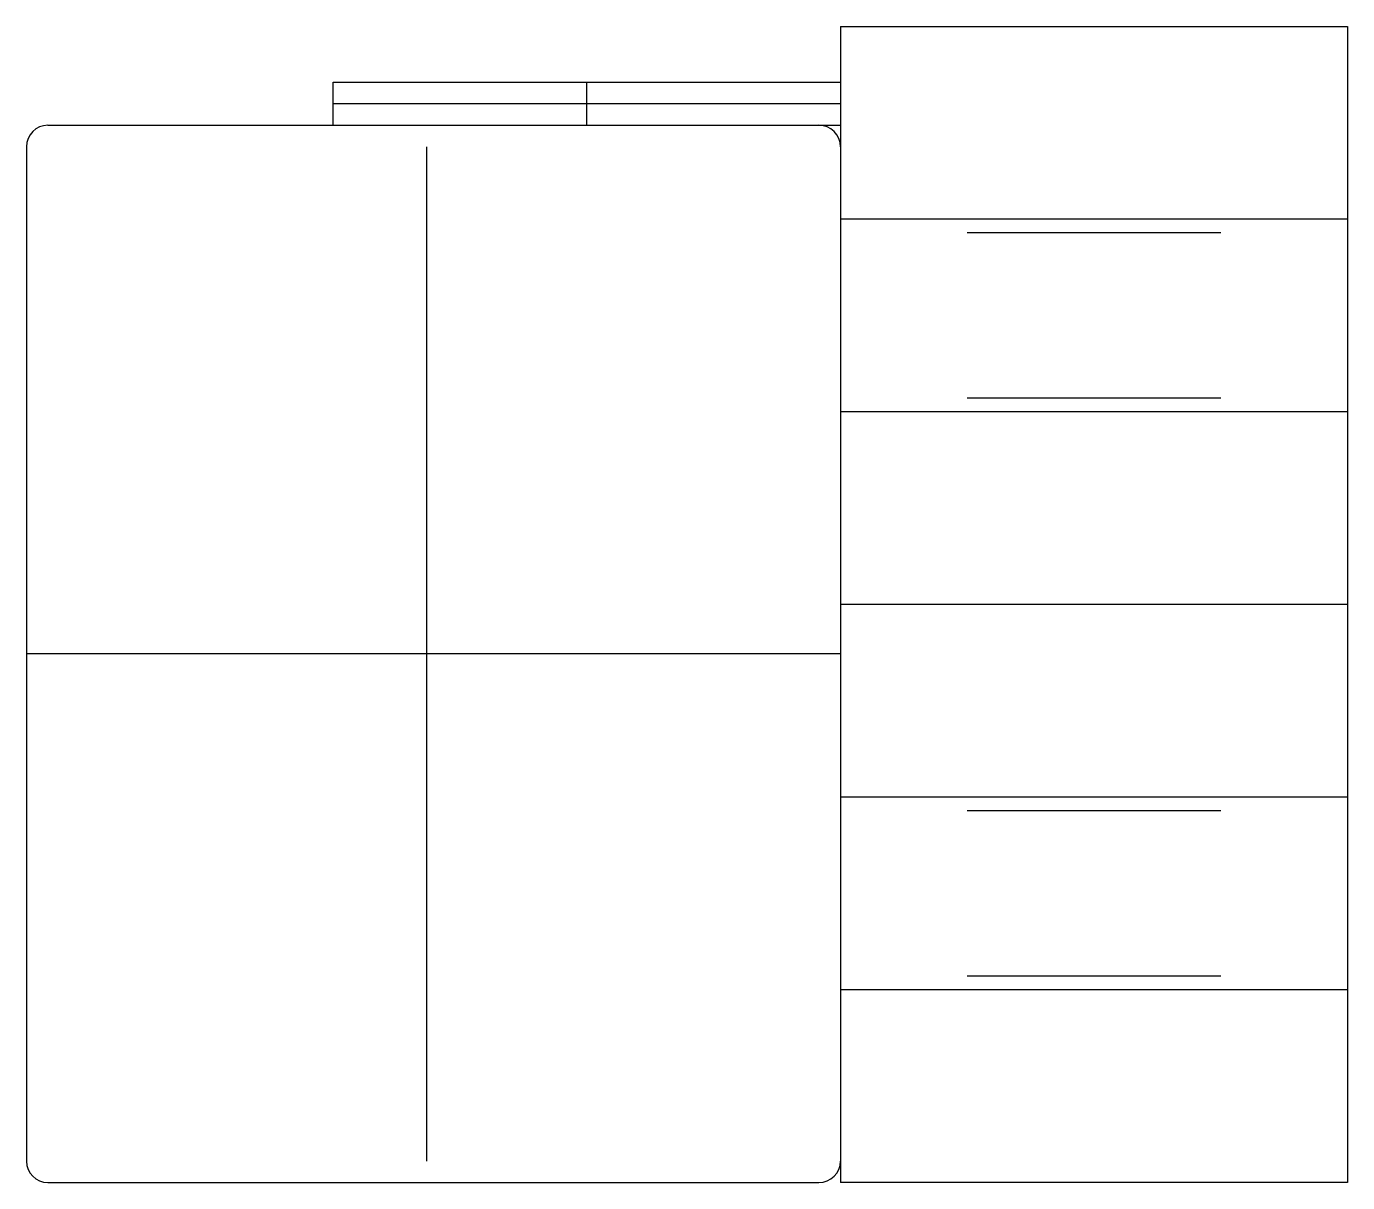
# Model space of a CAD drawing. Header units: millimetres. Extents: x 15 to 630, y 64 to 602.
import ezdxf

# ---------------------------------------------------------------- set-up
doc = ezdxf.new("R2010")
doc.units = ezdxf.units.MM
doc.layers.add('cut-off', color=7, linetype='Continuous')
doc.layers.add('etch', color=1, linetype='Continuous')

msp = doc.modelspace()

# ---------------------------------------------------------------- linework, layer by layer
at = {"layer": 'cut-off'}
for p, q in [((393.84, 601.98), (393.84, 63.97)), ((393.84, 601.98), (629.84, 601.98)), ((629.84, 601.98), (629.84, 63.97)), ((157.84, 555.97), (157.84, 575.97)), ((157.84, 575.97), (393.84, 575.97)), ((275.84, 555.97), (275.84, 575.97)), ((393.84, 565.97), (157.84, 565.97)), ((25.04, 555.97), (393.84, 555.97)), ((15.04, 545.97), (15.04, 73.97)), ((629.84, 512.31), (393.84, 512.31)), ((629.84, 422.64), (393.84, 422.64)), ((629.84, 332.98), (393.84, 332.98)), ((393.84, 309.97), (15.04, 309.97)), ((629.84, 243.31), (393.84, 243.31)), ((629.84, 153.64), (393.84, 153.64)), ((25.04, 63.97), (383.84, 63.97)), ((629.84, 63.97), (393.84, 63.97))]:
    msp.add_line(p, q, dxfattribs=at)
for centre, start, end in [((25.04, 545.97), 90, 180), ((383.84, 545.97), 0, 90), ((25.04, 73.97), 180, 270), ((383.84, 73.97), 270, 0)]:
    msp.add_arc(centre, 10, start, end, dxfattribs=at)
at = {"layer": 'etch'}
for p, q in [((201.26, 545.97), (201.26, 73.97)), ((570.84, 505.96), (452.84, 505.96)), ((570.84, 428.99), (452.84, 428.99)), ((570.84, 236.96), (452.84, 236.96)), ((570.84, 159.99), (452.84, 159.99))]:
    msp.add_line(p, q, dxfattribs=at)

doc.saveas('drawing.dxf')
